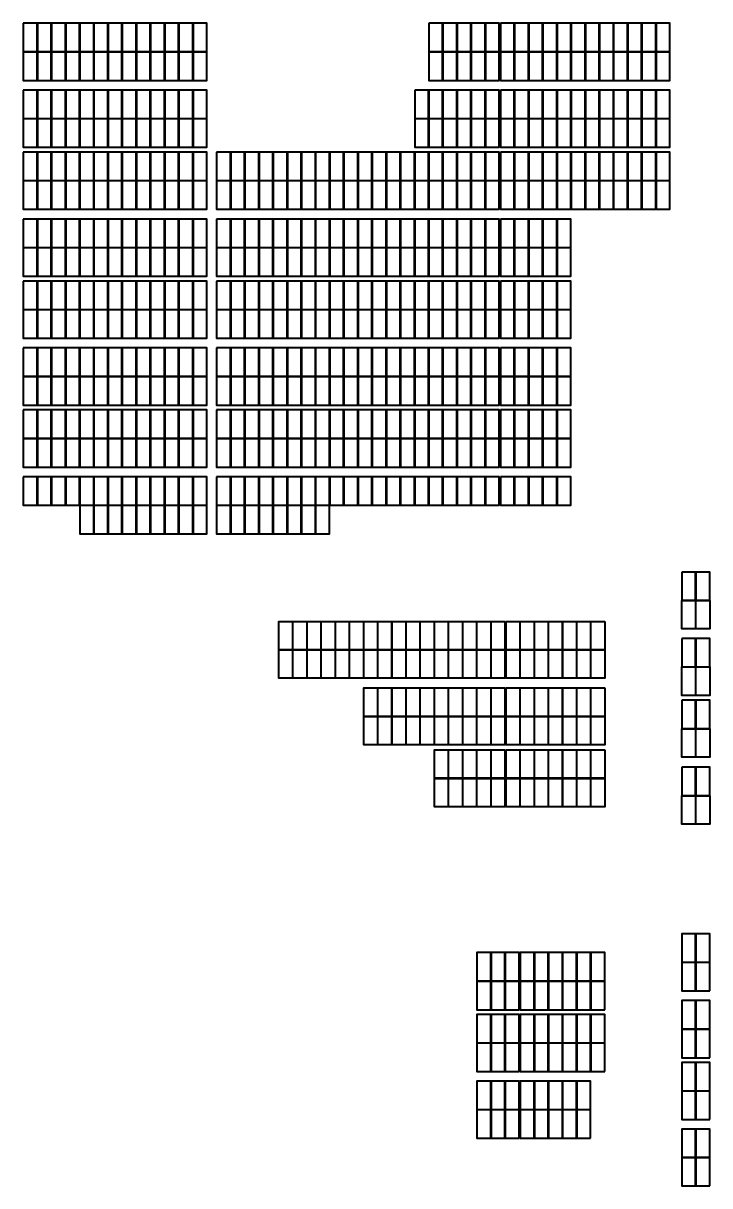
# Model space of a CAD drawing. Header units: millimetres. Extents: x 905 to 454098, y 508 to 244600.
# Drawn here: x 114204 to 170446, y 148399 to 243621 of the extents above; entities that cross this region are included whole.
import ezdxf

# ---------------------------------------------------------------- set-up
doc = ezdxf.new("R2010")
doc.units = ezdxf.units.MM
doc.layers.add('SOL-PV MODULES', color=5, linetype='Continuous', lineweight=40)

msp = doc.modelspace()

# ---------------------------------------------------------------- linework, layer by layer
at = {"layer": 'SOL-PV MODULES'}
for points in [[(114204, 243621), (114204, 241292), (115338, 241292), (115338, 243621)], [(115363, 243621), (115363, 241292), (116497, 241292), (116497, 243621)], [(116522, 243621), (116522, 241292), (117656, 241292), (117656, 243621)], [(117681, 243621), (117681, 241292), (118815, 241292), (118815, 243621)], [(118840, 243621), (118840, 241292), (119974, 241292), (119974, 243621)], [(119999, 243621), (119999, 241292), (121133, 241292), (121133, 243621)], [(121158, 243621), (121158, 241292), (122292, 241292), (122292, 243621)], [(122317, 243621), (122317, 241292), (123451, 241292), (123451, 243621)], [(123476, 243621), (123476, 241292), (124610, 241292), (124610, 243621)], [(124635, 243621), (124635, 241292), (125769, 241292), (125769, 243621)], [(125794, 243621), (125794, 241292), (126928, 241292), (126928, 243621)], [(126953, 243621), (126953, 241292), (128087, 241292), (128087, 243621)], [(128112, 243621), (128112, 241292), (129246, 241292), (129246, 243621)], [(147431, 243621), (147431, 241292), (148565, 241292), (148565, 243621)], [(148590, 243621), (148590, 241292), (149724, 241292), (149724, 243621)], [(149749, 243621), (149749, 241292), (150883, 241292), (150883, 243621)], [(150908, 243621), (150908, 241292), (152042, 241292), (152042, 243621)], [(152067, 243621), (152067, 241292), (153201, 241292), (153201, 243621)], [(153301, 243621), (153301, 241292), (154435, 241292), (154435, 243621)], [(154460, 243621), (154460, 241292), (155594, 241292), (155594, 243621)], [(155619, 243621), (155619, 241292), (156753, 241292), (156753, 243621)], [(156778, 243621), (156778, 241292), (157912, 241292), (157912, 243621)], [(157937, 243621), (157937, 241292), (159071, 241292), (159071, 243621)], [(159096, 243621), (159096, 241292), (160230, 241292), (160230, 243621)], [(160255, 243621), (160255, 241292), (161389, 241292), (161389, 243621)], [(161414, 243621), (161414, 241292), (162548, 241292), (162548, 243621)], [(162573, 243621), (162573, 241292), (163707, 241292), (163707, 243621)], [(163732, 243621), (163732, 241292), (164866, 241292), (164866, 243621)], [(164891, 243621), (164891, 241292), (166025, 241292), (166025, 243621)], [(166050, 243621), (166050, 241292), (167184, 241292), (167184, 243621)], [(114204, 241272), (114204, 238942), (115338, 238942), (115338, 241272)], [(115363, 241272), (115363, 238942), (116497, 238942), (116497, 241272)], [(116522, 241272), (116522, 238942), (117656, 238942), (117656, 241272)], [(117681, 241272), (117681, 238942), (118815, 238942), (118815, 241272)], [(118840, 241272), (118840, 238942), (119974, 238942), (119974, 241272)], [(119999, 241272), (119999, 238942), (121133, 238942), (121133, 241272)], [(121158, 241272), (121158, 238942), (122292, 238942), (122292, 241272)], [(122317, 241272), (122317, 238942), (123451, 238942), (123451, 241272)], [(123476, 241272), (123476, 238942), (124610, 238942), (124610, 241272)], [(124635, 241272), (124635, 238942), (125769, 238942), (125769, 241272)], [(125794, 241272), (125794, 238942), (126928, 238942), (126928, 241272)], [(126953, 241272), (126953, 238942), (128087, 238942), (128087, 241272)], [(128112, 241272), (128112, 238942), (129246, 238942), (129246, 241272)], [(147431, 241272), (147431, 238942), (148565, 238942), (148565, 241272)], [(148590, 241272), (148590, 238942), (149724, 238942), (149724, 241272)], [(149749, 241272), (149749, 238942), (150883, 238942), (150883, 241272)], [(150908, 241272), (150908, 238942), (152042, 238942), (152042, 241272)], [(152067, 241272), (152067, 238942), (153201, 238942), (153201, 241272)], [(153301, 241272), (153301, 238942), (154435, 238942), (154435, 241272)], [(154460, 241272), (154460, 238942), (155594, 238942), (155594, 241272)], [(155619, 241272), (155619, 238942), (156753, 238942), (156753, 241272)], [(156778, 241272), (156778, 238942), (157912, 238942), (157912, 241272)], [(157937, 241272), (157937, 238942), (159071, 238942), (159071, 241272)], [(159096, 241272), (159096, 238942), (160230, 238942), (160230, 241272)], [(160255, 241272), (160255, 238942), (161389, 238942), (161389, 241272)], [(161414, 241272), (161414, 238942), (162548, 238942), (162548, 241272)], [(162573, 241272), (162573, 238942), (163707, 238942), (163707, 241272)], [(163732, 241272), (163732, 238942), (164866, 238942), (164866, 241272)], [(164891, 241272), (164891, 238942), (166025, 238942), (166025, 241272)], [(166050, 241272), (166050, 238942), (167184, 238942), (167184, 241272)], [(114204, 238143), (114204, 235813), (115338, 235813), (115338, 238143)], [(115363, 238143), (115363, 235813), (116497, 235813), (116497, 238143)], [(116522, 238143), (116522, 235813), (117656, 235813), (117656, 238143)], [(117681, 238143), (117681, 235813), (118815, 235813), (118815, 238143)], [(118840, 238143), (118840, 235813), (119974, 235813), (119974, 238143)], [(119999, 238143), (119999, 235813), (121133, 235813), (121133, 238143)], [(121158, 238143), (121158, 235813), (122292, 235813), (122292, 238143)], [(122317, 238143), (122317, 235813), (123451, 235813), (123451, 238143)], [(123476, 238143), (123476, 235813), (124610, 235813), (124610, 238143)], [(124635, 238143), (124635, 235813), (125769, 235813), (125769, 238143)], [(125794, 238143), (125794, 235813), (126928, 235813), (126928, 238143)], [(126953, 238143), (126953, 235813), (128087, 235813), (128087, 238143)], [(128112, 238143), (128112, 235813), (129246, 235813), (129246, 238143)], [(146272, 238143), (146272, 235813), (147406, 235813), (147406, 238143)], [(147431, 238143), (147431, 235813), (148565, 235813), (148565, 238143)], [(148590, 238143), (148590, 235813), (149724, 235813), (149724, 238143)], [(149749, 238143), (149749, 235813), (150883, 235813), (150883, 238143)], [(150908, 238143), (150908, 235813), (152042, 235813), (152042, 238143)], [(152067, 238143), (152067, 235813), (153201, 235813), (153201, 238143)], [(153301, 238143), (153301, 235813), (154435, 235813), (154435, 238143)], [(154460, 238143), (154460, 235813), (155594, 235813), (155594, 238143)], [(155619, 238143), (155619, 235813), (156753, 235813), (156753, 238143)], [(156778, 238143), (156778, 235813), (157912, 235813), (157912, 238143)], [(157937, 238143), (157937, 235813), (159071, 235813), (159071, 238143)], [(159096, 238143), (159096, 235813), (160230, 235813), (160230, 238143)], [(160255, 238143), (160255, 235813), (161389, 235813), (161389, 238143)], [(161414, 238143), (161414, 235813), (162548, 235813), (162548, 238143)], [(162573, 238143), (162573, 235813), (163707, 235813), (163707, 238143)], [(163732, 238143), (163732, 235813), (164866, 235813), (164866, 238143)], [(164891, 238143), (164891, 235813), (166025, 235813), (166025, 238143)], [(166050, 238143), (166050, 235813), (167184, 235813), (167184, 238143)], [(114204, 235793), (114204, 233463), (115338, 233463), (115338, 235793)], [(115363, 235793), (115363, 233463), (116497, 233463), (116497, 235793)], [(116522, 235793), (116522, 233463), (117656, 233463), (117656, 235793)], [(117681, 235793), (117681, 233463), (118815, 233463), (118815, 235793)], [(118840, 235793), (118840, 233463), (119974, 233463), (119974, 235793)], [(119999, 235793), (119999, 233463), (121133, 233463), (121133, 235793)], [(121158, 235793), (121158, 233463), (122292, 233463), (122292, 235793)], [(122317, 235793), (122317, 233463), (123451, 233463), (123451, 235793)], [(123476, 235793), (123476, 233463), (124610, 233463), (124610, 235793)], [(124635, 235793), (124635, 233463), (125769, 233463), (125769, 235793)], [(125794, 235793), (125794, 233463), (126928, 233463), (126928, 235793)], [(126953, 235793), (126953, 233463), (128087, 233463), (128087, 235793)], [(128112, 235793), (128112, 233463), (129246, 233463), (129246, 235793)], [(146272, 235793), (146272, 233463), (147406, 233463), (147406, 235793)], [(147431, 235793), (147431, 233463), (148565, 233463), (148565, 235793)], [(148590, 235793), (148590, 233463), (149724, 233463), (149724, 235793)], [(149749, 235793), (149749, 233463), (150883, 233463), (150883, 235793)], [(150908, 235793), (150908, 233463), (152042, 233463), (152042, 235793)], [(152067, 235793), (152067, 233463), (153201, 233463), (153201, 235793)], [(153301, 235793), (153301, 233463), (154435, 233463), (154435, 235793)], [(154460, 235793), (154460, 233463), (155594, 233463), (155594, 235793)], [(155619, 235793), (155619, 233463), (156753, 233463), (156753, 235793)], [(156778, 235793), (156778, 233463), (157912, 233463), (157912, 235793)], [(157937, 235793), (157937, 233463), (159071, 233463), (159071, 235793)], [(159096, 235793), (159096, 233463), (160230, 233463), (160230, 235793)], [(160255, 235793), (160255, 233463), (161389, 233463), (161389, 235793)], [(161414, 235793), (161414, 233463), (162548, 233463), (162548, 235793)], [(162573, 235793), (162573, 233463), (163707, 233463), (163707, 235793)], [(163732, 235793), (163732, 233463), (164866, 233463), (164866, 235793)], [(164891, 235793), (164891, 233463), (166025, 233463), (166025, 235793)], [(166050, 235793), (166050, 233463), (167184, 233463), (167184, 235793)], [(114204, 233064), (114204, 230734), (115338, 230734), (115338, 233064)], [(115363, 233064), (115363, 230734), (116497, 230734), (116497, 233064)], [(116522, 233064), (116522, 230734), (117656, 230734), (117656, 233064)], [(117681, 233064), (117681, 230734), (118815, 230734), (118815, 233064)], [(118840, 233064), (118840, 230734), (119974, 230734), (119974, 233064)], [(119999, 233064), (119999, 230734), (121133, 230734), (121133, 233064)], [(121158, 233064), (121158, 230734), (122292, 230734), (122292, 233064)], [(122317, 233064), (122317, 230734), (123451, 230734), (123451, 233064)], [(123476, 233064), (123476, 230734), (124610, 230734), (124610, 233064)], [(124635, 233064), (124635, 230734), (125769, 230734), (125769, 233064)], [(125794, 233064), (125794, 230734), (126928, 230734), (126928, 233064)], [(126953, 233064), (126953, 230734), (128087, 230734), (128087, 233064)], [(128112, 233064), (128112, 230734), (129246, 230734), (129246, 233064)], [(130046, 233064), (130046, 230734), (131180, 230734), (131180, 233064)], [(131205, 233064), (131205, 230734), (132339, 230734), (132339, 233064)], [(132364, 233064), (132364, 230734), (133498, 230734), (133498, 233064)], [(133523, 233064), (133523, 230734), (134657, 230734), (134657, 233064)], [(134682, 233064), (134682, 230734), (135816, 230734), (135816, 233064)], [(135841, 233064), (135841, 230734), (136975, 230734), (136975, 233064)], [(137000, 233064), (137000, 230734), (138134, 230734), (138134, 233064)], [(138159, 233064), (138159, 230734), (139293, 230734), (139293, 233064)], [(139318, 233064), (139318, 230734), (140452, 230734), (140452, 233064)], [(140477, 233064), (140477, 230734), (141611, 230734), (141611, 233064)], [(141636, 233064), (141636, 230734), (142770, 230734), (142770, 233064)], [(142795, 233064), (142795, 230734), (143929, 230734), (143929, 233064)], [(143954, 233064), (143954, 230734), (145088, 230734), (145088, 233064)], [(145113, 233064), (145113, 230734), (146247, 230734), (146247, 233064)], [(146272, 233064), (146272, 230734), (147406, 230734), (147406, 233064)], [(147431, 233064), (147431, 230734), (148565, 230734), (148565, 233064)], [(148590, 233064), (148590, 230734), (149724, 230734), (149724, 233064)], [(149749, 233064), (149749, 230734), (150883, 230734), (150883, 233064)], [(150908, 233064), (150908, 230734), (152042, 230734), (152042, 233064)], [(152067, 233064), (152067, 230734), (153201, 230734), (153201, 233064)], [(153301, 233064), (153301, 230734), (154435, 230734), (154435, 233064)], [(154460, 233064), (154460, 230734), (155594, 230734), (155594, 233064)], [(155619, 233064), (155619, 230734), (156753, 230734), (156753, 233064)], [(156778, 233064), (156778, 230734), (157912, 230734), (157912, 233064)], [(157937, 233064), (157937, 230734), (159071, 230734), (159071, 233064)], [(159096, 233064), (159096, 230734), (160230, 230734), (160230, 233064)], [(160255, 233064), (160255, 230734), (161389, 230734), (161389, 233064)], [(161414, 233064), (161414, 230734), (162548, 230734), (162548, 233064)], [(162573, 233064), (162573, 230734), (163707, 230734), (163707, 233064)], [(163732, 233064), (163732, 230734), (164866, 230734), (164866, 233064)], [(164891, 233064), (164891, 230734), (166025, 230734), (166025, 233064)], [(166050, 233064), (166050, 230734), (167184, 230734), (167184, 233064)], [(114204, 230714), (114204, 228384), (115338, 228384), (115338, 230714)], [(115363, 230714), (115363, 228384), (116497, 228384), (116497, 230714)], [(116522, 230714), (116522, 228384), (117656, 228384), (117656, 230714)], [(117681, 230714), (117681, 228384), (118815, 228384), (118815, 230714)], [(118840, 230714), (118840, 228384), (119974, 228384), (119974, 230714)], [(119999, 230714), (119999, 228384), (121133, 228384), (121133, 230714)], [(121158, 230714), (121158, 228384), (122292, 228384), (122292, 230714)], [(122317, 230714), (122317, 228384), (123451, 228384), (123451, 230714)], [(123476, 230714), (123476, 228384), (124610, 228384), (124610, 230714)], [(124635, 230714), (124635, 228384), (125769, 228384), (125769, 230714)], [(125794, 230714), (125794, 228384), (126928, 228384), (126928, 230714)], [(126953, 230714), (126953, 228384), (128087, 228384), (128087, 230714)], [(128112, 230714), (128112, 228384), (129246, 228384), (129246, 230714)], [(130046, 230714), (130046, 228384), (131180, 228384), (131180, 230714)], [(131205, 230714), (131205, 228384), (132339, 228384), (132339, 230714)], [(132364, 230714), (132364, 228384), (133498, 228384), (133498, 230714)], [(133523, 230714), (133523, 228384), (134657, 228384), (134657, 230714)], [(134682, 230714), (134682, 228384), (135816, 228384), (135816, 230714)], [(135841, 230714), (135841, 228384), (136975, 228384), (136975, 230714)], [(137000, 230714), (137000, 228384), (138134, 228384), (138134, 230714)], [(138159, 230714), (138159, 228384), (139293, 228384), (139293, 230714)], [(139318, 230714), (139318, 228384), (140452, 228384), (140452, 230714)], [(140477, 230714), (140477, 228384), (141611, 228384), (141611, 230714)], [(141636, 230714), (141636, 228384), (142770, 228384), (142770, 230714)], [(142795, 230714), (142795, 228384), (143929, 228384), (143929, 230714)], [(143954, 230714), (143954, 228384), (145088, 228384), (145088, 230714)], [(145113, 230714), (145113, 228384), (146247, 228384), (146247, 230714)], [(146272, 230714), (146272, 228384), (147406, 228384), (147406, 230714)], [(147431, 230714), (147431, 228384), (148565, 228384), (148565, 230714)], [(148590, 230714), (148590, 228384), (149724, 228384), (149724, 230714)], [(149749, 230714), (149749, 228384), (150883, 228384), (150883, 230714)], [(150908, 230714), (150908, 228384), (152042, 228384), (152042, 230714)], [(152067, 230714), (152067, 228384), (153201, 228384), (153201, 230714)], [(153301, 230714), (153301, 228384), (154435, 228384), (154435, 230714)], [(154460, 230714), (154460, 228384), (155594, 228384), (155594, 230714)], [(155619, 230714), (155619, 228384), (156753, 228384), (156753, 230714)], [(156778, 230714), (156778, 228384), (157912, 228384), (157912, 230714)], [(157937, 230714), (157937, 228384), (159071, 228384), (159071, 230714)], [(159096, 230714), (159096, 228384), (160230, 228384), (160230, 230714)], [(160255, 230714), (160255, 228384), (161389, 228384), (161389, 230714)], [(161414, 230714), (161414, 228384), (162548, 228384), (162548, 230714)], [(162573, 230714), (162573, 228384), (163707, 228384), (163707, 230714)], [(163732, 230714), (163732, 228384), (164866, 228384), (164866, 230714)], [(164891, 230714), (164891, 228384), (166025, 228384), (166025, 230714)], [(166050, 230714), (166050, 228384), (167184, 228384), (167184, 230714)], [(114204, 227585), (114204, 225256), (115338, 225256), (115338, 227585)], [(115363, 227585), (115363, 225256), (116497, 225256), (116497, 227585)], [(116522, 227585), (116522, 225256), (117656, 225256), (117656, 227585)], [(117681, 227585), (117681, 225256), (118815, 225256), (118815, 227585)], [(118840, 227585), (118840, 225256), (119974, 225256), (119974, 227585)], [(119999, 227585), (119999, 225256), (121133, 225256), (121133, 227585)], [(121158, 227585), (121158, 225256), (122292, 225256), (122292, 227585)], [(122317, 227585), (122317, 225256), (123451, 225256), (123451, 227585)], [(123476, 227585), (123476, 225256), (124610, 225256), (124610, 227585)], [(124635, 227585), (124635, 225256), (125769, 225256), (125769, 227585)], [(125794, 227585), (125794, 225256), (126928, 225256), (126928, 227585)], [(126953, 227585), (126953, 225256), (128087, 225256), (128087, 227585)], [(128112, 227585), (128112, 225256), (129246, 225256), (129246, 227585)], [(130046, 227585), (130046, 225256), (131180, 225256), (131180, 227585)], [(131205, 227585), (131205, 225256), (132339, 225256), (132339, 227585)], [(132364, 227585), (132364, 225256), (133498, 225256), (133498, 227585)], [(133523, 227585), (133523, 225256), (134657, 225256), (134657, 227585)], [(134682, 227585), (134682, 225256), (135816, 225256), (135816, 227585)], [(135841, 227585), (135841, 225256), (136975, 225256), (136975, 227585)], [(137000, 227585), (137000, 225256), (138134, 225256), (138134, 227585)], [(138159, 227585), (138159, 225256), (139293, 225256), (139293, 227585)], [(139318, 227585), (139318, 225256), (140452, 225256), (140452, 227585)], [(140477, 227585), (140477, 225256), (141611, 225256), (141611, 227585)], [(141636, 227585), (141636, 225256), (142770, 225256), (142770, 227585)], [(142795, 227585), (142795, 225256), (143929, 225256), (143929, 227585)], [(143954, 227585), (143954, 225256), (145088, 225256), (145088, 227585)], [(145113, 227585), (145113, 225256), (146247, 225256), (146247, 227585)], [(146272, 227585), (146272, 225256), (147406, 225256), (147406, 227585)], [(147431, 227585), (147431, 225256), (148565, 225256), (148565, 227585)], [(148590, 227585), (148590, 225256), (149724, 225256), (149724, 227585)], [(149749, 227585), (149749, 225256), (150883, 225256), (150883, 227585)], [(150908, 227585), (150908, 225256), (152042, 225256), (152042, 227585)], [(152067, 227585), (152067, 225256), (153201, 225256), (153201, 227585)], [(153301, 227585), (153301, 225256), (154435, 225256), (154435, 227585)], [(154460, 227585), (154460, 225256), (155594, 225256), (155594, 227585)], [(155619, 227585), (155619, 225256), (156753, 225256), (156753, 227585)], [(156778, 227585), (156778, 225256), (157912, 225256), (157912, 227585)], [(157937, 227585), (157937, 225256), (159071, 225256), (159071, 227585)], [(114204, 225236), (114204, 222906), (115338, 222906), (115338, 225236)], [(115363, 225236), (115363, 222906), (116497, 222906), (116497, 225236)], [(116522, 225236), (116522, 222906), (117656, 222906), (117656, 225236)], [(117681, 225236), (117681, 222906), (118815, 222906), (118815, 225236)], [(118840, 225236), (118840, 222906), (119974, 222906), (119974, 225236)], [(119999, 225236), (119999, 222906), (121133, 222906), (121133, 225236)], [(121158, 225236), (121158, 222906), (122292, 222906), (122292, 225236)], [(122317, 225236), (122317, 222906), (123451, 222906), (123451, 225236)], [(123476, 225236), (123476, 222906), (124610, 222906), (124610, 225236)], [(124635, 225236), (124635, 222906), (125769, 222906), (125769, 225236)], [(125794, 225236), (125794, 222906), (126928, 222906), (126928, 225236)], [(126953, 225236), (126953, 222906), (128087, 222906), (128087, 225236)], [(128112, 225236), (128112, 222906), (129246, 222906), (129246, 225236)], [(130046, 225236), (130046, 222906), (131180, 222906), (131180, 225236)], [(131205, 225236), (131205, 222906), (132339, 222906), (132339, 225236)], [(132364, 225236), (132364, 222906), (133498, 222906), (133498, 225236)], [(133523, 225236), (133523, 222906), (134657, 222906), (134657, 225236)], [(134682, 225236), (134682, 222906), (135816, 222906), (135816, 225236)], [(135841, 225236), (135841, 222906), (136975, 222906), (136975, 225236)], [(137000, 225236), (137000, 222906), (138134, 222906), (138134, 225236)], [(138159, 225236), (138159, 222906), (139293, 222906), (139293, 225236)], [(139318, 225236), (139318, 222906), (140452, 222906), (140452, 225236)], [(140477, 225236), (140477, 222906), (141611, 222906), (141611, 225236)], [(141636, 225236), (141636, 222906), (142770, 222906), (142770, 225236)], [(142795, 225236), (142795, 222906), (143929, 222906), (143929, 225236)], [(143954, 225236), (143954, 222906), (145088, 222906), (145088, 225236)], [(145113, 225236), (145113, 222906), (146247, 222906), (146247, 225236)], [(146272, 225236), (146272, 222906), (147406, 222906), (147406, 225236)], [(147431, 225236), (147431, 222906), (148565, 222906), (148565, 225236)], [(148590, 225236), (148590, 222906), (149724, 222906), (149724, 225236)], [(149749, 225236), (149749, 222906), (150883, 222906), (150883, 225236)], [(150908, 225236), (150908, 222906), (152042, 222906), (152042, 225236)], [(152067, 225236), (152067, 222906), (153201, 222906), (153201, 225236)], [(153301, 225236), (153301, 222906), (154435, 222906), (154435, 225236)], [(154460, 225236), (154460, 222906), (155594, 222906), (155594, 225236)], [(155619, 225236), (155619, 222906), (156753, 222906), (156753, 225236)], [(156778, 225236), (156778, 222906), (157912, 222906), (157912, 225236)], [(157937, 225236), (157937, 222906), (159071, 222906), (159071, 225236)], [(114204, 222506), (114204, 220177), (115338, 220177), (115338, 222506)], [(115363, 222506), (115363, 220177), (116497, 220177), (116497, 222506)], [(116522, 222506), (116522, 220177), (117656, 220177), (117656, 222506)], [(117681, 222506), (117681, 220177), (118815, 220177), (118815, 222506)], [(118840, 222506), (118840, 220177), (119974, 220177), (119974, 222506)], [(119999, 222506), (119999, 220177), (121133, 220177), (121133, 222506)], [(121158, 222506), (121158, 220177), (122292, 220177), (122292, 222506)], [(122317, 222506), (122317, 220177), (123451, 220177), (123451, 222506)], [(123476, 222506), (123476, 220177), (124610, 220177), (124610, 222506)], [(124635, 222506), (124635, 220177), (125769, 220177), (125769, 222506)], [(125794, 222506), (125794, 220177), (126928, 220177), (126928, 222506)], [(126953, 222506), (126953, 220177), (128087, 220177), (128087, 222506)], [(128112, 222506), (128112, 220177), (129246, 220177), (129246, 222506)], [(130046, 222506), (130046, 220177), (131180, 220177), (131180, 222506)], [(131205, 222506), (131205, 220177), (132339, 220177), (132339, 222506)], [(132364, 222506), (132364, 220177), (133498, 220177), (133498, 222506)], [(133523, 222506), (133523, 220177), (134657, 220177), (134657, 222506)], [(134682, 222506), (134682, 220177), (135816, 220177), (135816, 222506)], [(135841, 222506), (135841, 220177), (136975, 220177), (136975, 222506)], [(137000, 222506), (137000, 220177), (138134, 220177), (138134, 222506)], [(138159, 222506), (138159, 220177), (139293, 220177), (139293, 222506)], [(139318, 222506), (139318, 220177), (140452, 220177), (140452, 222506)], [(140477, 222506), (140477, 220177), (141611, 220177), (141611, 222506)], [(141636, 222506), (141636, 220177), (142770, 220177), (142770, 222506)], [(142795, 222506), (142795, 220177), (143929, 220177), (143929, 222506)], [(143954, 222506), (143954, 220177), (145088, 220177), (145088, 222506)], [(145113, 222506), (145113, 220177), (146247, 220177), (146247, 222506)], [(146272, 222506), (146272, 220177), (147406, 220177), (147406, 222506)], [(147431, 222506), (147431, 220177), (148565, 220177), (148565, 222506)], [(148590, 222506), (148590, 220177), (149724, 220177), (149724, 222506)], [(149749, 222506), (149749, 220177), (150883, 220177), (150883, 222506)], [(150908, 222506), (150908, 220177), (152042, 220177), (152042, 222506)], [(152067, 222506), (152067, 220177), (153201, 220177), (153201, 222506)], [(153301, 222506), (153301, 220177), (154435, 220177), (154435, 222506)], [(154460, 222506), (154460, 220177), (155594, 220177), (155594, 222506)], [(155619, 222506), (155619, 220177), (156753, 220177), (156753, 222506)], [(156778, 222506), (156778, 220177), (157912, 220177), (157912, 222506)], [(157937, 222506), (157937, 220177), (159071, 220177), (159071, 222506)], [(114204, 220157), (114204, 217827), (115338, 217827), (115338, 220157)], [(115363, 220157), (115363, 217827), (116497, 217827), (116497, 220157)], [(116522, 220157), (116522, 217827), (117656, 217827), (117656, 220157)], [(117681, 220157), (117681, 217827), (118815, 217827), (118815, 220157)], [(118840, 220157), (118840, 217827), (119974, 217827), (119974, 220157)], [(119999, 220157), (119999, 217827), (121133, 217827), (121133, 220157)], [(121158, 220157), (121158, 217827), (122292, 217827), (122292, 220157)], [(122317, 220157), (122317, 217827), (123451, 217827), (123451, 220157)], [(123476, 220157), (123476, 217827), (124610, 217827), (124610, 220157)], [(124635, 220157), (124635, 217827), (125769, 217827), (125769, 220157)], [(125794, 220157), (125794, 217827), (126928, 217827), (126928, 220157)], [(126953, 220157), (126953, 217827), (128087, 217827), (128087, 220157)], [(128112, 220157), (128112, 217827), (129246, 217827), (129246, 220157)], [(130046, 220157), (130046, 217827), (131180, 217827), (131180, 220157)], [(131205, 220157), (131205, 217827), (132339, 217827), (132339, 220157)], [(132364, 220157), (132364, 217827), (133498, 217827), (133498, 220157)], [(133523, 220157), (133523, 217827), (134657, 217827), (134657, 220157)], [(134682, 220157), (134682, 217827), (135816, 217827), (135816, 220157)], [(135841, 220157), (135841, 217827), (136975, 217827), (136975, 220157)], [(137000, 220157), (137000, 217827), (138134, 217827), (138134, 220157)], [(138159, 220157), (138159, 217827), (139293, 217827), (139293, 220157)], [(139318, 220157), (139318, 217827), (140452, 217827), (140452, 220157)], [(140477, 220157), (140477, 217827), (141611, 217827), (141611, 220157)], [(141636, 220157), (141636, 217827), (142770, 217827), (142770, 220157)], [(142795, 220157), (142795, 217827), (143929, 217827), (143929, 220157)], [(143954, 220157), (143954, 217827), (145088, 217827), (145088, 220157)], [(145113, 220157), (145113, 217827), (146247, 217827), (146247, 220157)], [(146272, 220157), (146272, 217827), (147406, 217827), (147406, 220157)], [(147431, 220157), (147431, 217827), (148565, 217827), (148565, 220157)], [(148590, 220157), (148590, 217827), (149724, 217827), (149724, 220157)], [(149749, 220157), (149749, 217827), (150883, 217827), (150883, 220157)], [(150908, 220157), (150908, 217827), (152042, 217827), (152042, 220157)], [(152067, 220157), (152067, 217827), (153201, 217827), (153201, 220157)], [(153301, 220157), (153301, 217827), (154435, 217827), (154435, 220157)], [(154460, 220157), (154460, 217827), (155594, 217827), (155594, 220157)], [(155619, 220157), (155619, 217827), (156753, 217827), (156753, 220157)], [(156778, 220157), (156778, 217827), (157912, 217827), (157912, 220157)], [(157937, 220157), (157937, 217827), (159071, 217827), (159071, 220157)], [(114204, 217028), (114204, 214698), (115338, 214698), (115338, 217028)], [(115363, 217028), (115363, 214698), (116497, 214698), (116497, 217028)], [(116522, 217028), (116522, 214698), (117656, 214698), (117656, 217028)], [(117681, 217028), (117681, 214698), (118815, 214698), (118815, 217028)], [(118840, 217028), (118840, 214698), (119974, 214698), (119974, 217028)], [(119999, 217028), (119999, 214698), (121133, 214698), (121133, 217028)], [(121158, 217028), (121158, 214698), (122292, 214698), (122292, 217028)], [(122317, 217028), (122317, 214698), (123451, 214698), (123451, 217028)], [(123476, 217028), (123476, 214698), (124610, 214698), (124610, 217028)], [(124635, 217028), (124635, 214698), (125769, 214698), (125769, 217028)], [(125794, 217028), (125794, 214698), (126928, 214698), (126928, 217028)], [(126953, 217028), (126953, 214698), (128087, 214698), (128087, 217028)], [(128112, 217028), (128112, 214698), (129246, 214698), (129246, 217028)], [(130046, 217028), (130046, 214698), (131180, 214698), (131180, 217028)], [(131205, 217028), (131205, 214698), (132339, 214698), (132339, 217028)], [(132364, 217028), (132364, 214698), (133498, 214698), (133498, 217028)], [(133523, 217028), (133523, 214698), (134657, 214698), (134657, 217028)], [(134682, 217028), (134682, 214698), (135816, 214698), (135816, 217028)], [(135841, 217028), (135841, 214698), (136975, 214698), (136975, 217028)], [(137000, 217028), (137000, 214698), (138134, 214698), (138134, 217028)], [(138159, 217028), (138159, 214698), (139293, 214698), (139293, 217028)], [(139318, 217028), (139318, 214698), (140452, 214698), (140452, 217028)], [(140477, 217028), (140477, 214698), (141611, 214698), (141611, 217028)], [(141636, 217028), (141636, 214698), (142770, 214698), (142770, 217028)], [(142795, 217028), (142795, 214698), (143929, 214698), (143929, 217028)], [(143954, 217028), (143954, 214698), (145088, 214698), (145088, 217028)], [(145113, 217028), (145113, 214698), (146247, 214698), (146247, 217028)], [(146272, 217028), (146272, 214698), (147406, 214698), (147406, 217028)], [(147431, 217028), (147431, 214698), (148565, 214698), (148565, 217028)], [(148590, 217028), (148590, 214698), (149724, 214698), (149724, 217028)], [(149749, 217028), (149749, 214698), (150883, 214698), (150883, 217028)], [(150908, 217028), (150908, 214698), (152042, 214698), (152042, 217028)], [(152067, 217028), (152067, 214698), (153201, 214698), (153201, 217028)], [(153301, 217028), (153301, 214698), (154435, 214698), (154435, 217028)], [(154460, 217028), (154460, 214698), (155594, 214698), (155594, 217028)], [(155619, 217028), (155619, 214698), (156753, 214698), (156753, 217028)], [(156778, 217028), (156778, 214698), (157912, 214698), (157912, 217028)], [(157937, 217028), (157937, 214698), (159071, 214698), (159071, 217028)], [(114204, 214678), (114204, 212348), (115338, 212348), (115338, 214678)], [(115363, 214678), (115363, 212348), (116497, 212348), (116497, 214678)], [(116522, 214678), (116522, 212348), (117656, 212348), (117656, 214678)], [(117681, 214678), (117681, 212348), (118815, 212348), (118815, 214678)], [(118840, 214678), (118840, 212348), (119974, 212348), (119974, 214678)], [(119999, 214678), (119999, 212348), (121133, 212348), (121133, 214678)], [(121158, 214678), (121158, 212348), (122292, 212348), (122292, 214678)], [(122317, 214678), (122317, 212348), (123451, 212348), (123451, 214678)], [(123476, 214678), (123476, 212348), (124610, 212348), (124610, 214678)], [(124635, 214678), (124635, 212348), (125769, 212348), (125769, 214678)], [(125794, 214678), (125794, 212348), (126928, 212348), (126928, 214678)], [(126953, 214678), (126953, 212348), (128087, 212348), (128087, 214678)], [(128112, 214678), (128112, 212348), (129246, 212348), (129246, 214678)], [(130046, 214678), (130046, 212348), (131180, 212348), (131180, 214678)], [(131205, 214678), (131205, 212348), (132339, 212348), (132339, 214678)], [(132364, 214678), (132364, 212348), (133498, 212348), (133498, 214678)], [(133523, 214678), (133523, 212348), (134657, 212348), (134657, 214678)], [(134682, 214678), (134682, 212348), (135816, 212348), (135816, 214678)], [(135841, 214678), (135841, 212348), (136975, 212348), (136975, 214678)], [(137000, 214678), (137000, 212348), (138134, 212348), (138134, 214678)], [(138159, 214678), (138159, 212348), (139293, 212348), (139293, 214678)], [(139318, 214678), (139318, 212348), (140452, 212348), (140452, 214678)], [(140477, 214678), (140477, 212348), (141611, 212348), (141611, 214678)], [(141636, 214678), (141636, 212348), (142770, 212348), (142770, 214678)], [(142795, 214678), (142795, 212348), (143929, 212348), (143929, 214678)], [(143954, 214678), (143954, 212348), (145088, 212348), (145088, 214678)], [(145113, 214678), (145113, 212348), (146247, 212348), (146247, 214678)], [(146272, 214678), (146272, 212348), (147406, 212348), (147406, 214678)], [(147431, 214678), (147431, 212348), (148565, 212348), (148565, 214678)], [(148590, 214678), (148590, 212348), (149724, 212348), (149724, 214678)], [(149749, 214678), (149749, 212348), (150883, 212348), (150883, 214678)], [(150908, 214678), (150908, 212348), (152042, 212348), (152042, 214678)], [(152067, 214678), (152067, 212348), (153201, 212348), (153201, 214678)], [(153301, 214678), (153301, 212348), (154435, 212348), (154435, 214678)], [(154460, 214678), (154460, 212348), (155594, 212348), (155594, 214678)], [(155619, 214678), (155619, 212348), (156753, 212348), (156753, 214678)], [(156778, 214678), (156778, 212348), (157912, 212348), (157912, 214678)], [(157937, 214678), (157937, 212348), (159071, 212348), (159071, 214678)], [(114204, 211949), (114204, 209619), (115338, 209619), (115338, 211949)], [(115363, 211949), (115363, 209619), (116497, 209619), (116497, 211949)], [(116522, 211949), (116522, 209619), (117656, 209619), (117656, 211949)], [(117681, 211949), (117681, 209619), (118815, 209619), (118815, 211949)], [(118840, 211949), (118840, 209619), (119974, 209619), (119974, 211949)], [(119999, 211949), (119999, 209619), (121133, 209619), (121133, 211949)], [(121158, 211949), (121158, 209619), (122292, 209619), (122292, 211949)], [(122317, 211949), (122317, 209619), (123451, 209619), (123451, 211949)], [(123476, 211949), (123476, 209619), (124610, 209619), (124610, 211949)], [(124635, 211949), (124635, 209619), (125769, 209619), (125769, 211949)], [(125794, 211949), (125794, 209619), (126928, 209619), (126928, 211949)], [(126953, 211949), (126953, 209619), (128087, 209619), (128087, 211949)], [(128112, 211949), (128112, 209619), (129246, 209619), (129246, 211949)], [(130046, 211949), (130046, 209619), (131180, 209619), (131180, 211949)], [(131205, 211949), (131205, 209619), (132339, 209619), (132339, 211949)], [(132364, 211949), (132364, 209619), (133498, 209619), (133498, 211949)], [(133523, 211949), (133523, 209619), (134657, 209619), (134657, 211949)], [(134682, 211949), (134682, 209619), (135816, 209619), (135816, 211949)], [(135841, 211949), (135841, 209619), (136975, 209619), (136975, 211949)], [(137000, 211949), (137000, 209619), (138134, 209619), (138134, 211949)], [(138159, 211949), (138159, 209619), (139293, 209619), (139293, 211949)], [(139318, 211949), (139318, 209619), (140452, 209619), (140452, 211949)], [(140477, 211949), (140477, 209619), (141611, 209619), (141611, 211949)], [(141636, 211949), (141636, 209619), (142770, 209619), (142770, 211949)], [(142795, 211949), (142795, 209619), (143929, 209619), (143929, 211949)], [(143954, 211949), (143954, 209619), (145088, 209619), (145088, 211949)], [(145113, 211949), (145113, 209619), (146247, 209619), (146247, 211949)], [(146272, 211949), (146272, 209619), (147406, 209619), (147406, 211949)], [(147431, 211949), (147431, 209619), (148565, 209619), (148565, 211949)], [(148590, 211949), (148590, 209619), (149724, 209619), (149724, 211949)], [(149749, 211949), (149749, 209619), (150883, 209619), (150883, 211949)], [(150908, 211949), (150908, 209619), (152042, 209619), (152042, 211949)], [(152067, 211949), (152067, 209619), (153201, 209619), (153201, 211949)], [(153301, 211949), (153301, 209619), (154435, 209619), (154435, 211949)], [(154460, 211949), (154460, 209619), (155594, 209619), (155594, 211949)], [(155619, 211949), (155619, 209619), (156753, 209619), (156753, 211949)], [(156778, 211949), (156778, 209619), (157912, 209619), (157912, 211949)], [(157937, 211949), (157937, 209619), (159071, 209619), (159071, 211949)], [(114204, 209599), (114204, 207269), (115338, 207269), (115338, 209599)], [(115363, 209599), (115363, 207269), (116497, 207269), (116497, 209599)], [(116522, 209599), (116522, 207269), (117656, 207269), (117656, 209599)], [(117681, 209599), (117681, 207269), (118815, 207269), (118815, 209599)], [(118840, 209599), (118840, 207269), (119974, 207269), (119974, 209599)], [(119999, 209599), (119999, 207269), (121133, 207269), (121133, 209599)], [(121158, 209599), (121158, 207269), (122292, 207269), (122292, 209599)], [(122317, 209599), (122317, 207269), (123451, 207269), (123451, 209599)], [(123476, 209599), (123476, 207269), (124610, 207269), (124610, 209599)], [(124635, 209599), (124635, 207269), (125769, 207269), (125769, 209599)], [(125794, 209599), (125794, 207269), (126928, 207269), (126928, 209599)], [(126953, 209599), (126953, 207269), (128087, 207269), (128087, 209599)], [(128112, 209599), (128112, 207269), (129246, 207269), (129246, 209599)], [(130046, 209599), (130046, 207269), (131180, 207269), (131180, 209599)], [(131205, 209599), (131205, 207269), (132339, 207269), (132339, 209599)], [(132364, 209599), (132364, 207269), (133498, 207269), (133498, 209599)], [(133523, 209599), (133523, 207269), (134657, 207269), (134657, 209599)], [(134682, 209599), (134682, 207269), (135816, 207269), (135816, 209599)], [(135841, 209599), (135841, 207269), (136975, 207269), (136975, 209599)], [(137000, 209599), (137000, 207269), (138134, 207269), (138134, 209599)], [(138159, 209599), (138159, 207269), (139293, 207269), (139293, 209599)], [(139318, 209599), (139318, 207269), (140452, 207269), (140452, 209599)], [(140477, 209599), (140477, 207269), (141611, 207269), (141611, 209599)], [(141636, 209599), (141636, 207269), (142770, 207269), (142770, 209599)], [(142795, 209599), (142795, 207269), (143929, 207269), (143929, 209599)], [(143954, 209599), (143954, 207269), (145088, 207269), (145088, 209599)], [(145113, 209599), (145113, 207269), (146247, 207269), (146247, 209599)], [(146272, 209599), (146272, 207269), (147406, 207269), (147406, 209599)], [(147431, 209599), (147431, 207269), (148565, 207269), (148565, 209599)], [(148590, 209599), (148590, 207269), (149724, 207269), (149724, 209599)], [(149749, 209599), (149749, 207269), (150883, 207269), (150883, 209599)], [(150908, 209599), (150908, 207269), (152042, 207269), (152042, 209599)], [(152067, 209599), (152067, 207269), (153201, 207269), (153201, 209599)], [(153301, 209599), (153301, 207269), (154435, 207269), (154435, 209599)], [(154460, 209599), (154460, 207269), (155594, 207269), (155594, 209599)], [(155619, 209599), (155619, 207269), (156753, 207269), (156753, 209599)], [(156778, 209599), (156778, 207269), (157912, 207269), (157912, 209599)], [(157937, 209599), (157937, 207269), (159071, 207269), (159071, 209599)], [(114204, 206470), (114204, 204141), (115338, 204141), (115338, 206470)], [(115363, 206470), (115363, 204141), (116497, 204141), (116497, 206470)], [(116522, 206470), (116522, 204141), (117656, 204141), (117656, 206470)], [(117681, 206470), (117681, 204141), (118815, 204141), (118815, 206470)], [(118840, 206470), (118840, 204141), (119974, 204141), (119974, 206470)], [(119999, 206470), (119999, 204141), (121133, 204141), (121133, 206470)], [(121158, 206470), (121158, 204141), (122292, 204141), (122292, 206470)], [(122317, 206470), (122317, 204141), (123451, 204141), (123451, 206470)], [(123476, 206470), (123476, 204141), (124610, 204141), (124610, 206470)], [(124635, 206470), (124635, 204141), (125769, 204141), (125769, 206470)], [(125794, 206470), (125794, 204141), (126928, 204141), (126928, 206470)], [(126953, 206470), (126953, 204141), (128087, 204141), (128087, 206470)], [(128112, 206470), (128112, 204141), (129246, 204141), (129246, 206470)], [(130046, 206470), (130046, 204141), (131180, 204141), (131180, 206470)], [(131205, 206470), (131205, 204141), (132339, 204141), (132339, 206470)], [(132364, 206470), (132364, 204141), (133498, 204141), (133498, 206470)], [(133523, 206470), (133523, 204141), (134657, 204141), (134657, 206470)], [(134682, 206470), (134682, 204141), (135816, 204141), (135816, 206470)], [(135841, 206470), (135841, 204141), (136975, 204141), (136975, 206470)], [(137000, 206470), (137000, 204141), (138134, 204141), (138134, 206470)], [(138159, 206470), (138159, 204141), (139293, 204141), (139293, 206470)], [(139318, 206470), (139318, 204141), (140452, 204141), (140452, 206470)], [(140477, 206470), (140477, 204141), (141611, 204141), (141611, 206470)], [(141636, 206470), (141636, 204141), (142770, 204141), (142770, 206470)], [(142795, 206470), (142795, 204141), (143929, 204141), (143929, 206470)], [(143954, 206470), (143954, 204141), (145088, 204141), (145088, 206470)], [(145113, 206470), (145113, 204141), (146247, 204141), (146247, 206470)], [(146272, 206470), (146272, 204141), (147406, 204141), (147406, 206470)], [(147431, 206470), (147431, 204141), (148565, 204141), (148565, 206470)], [(148590, 206470), (148590, 204141), (149724, 204141), (149724, 206470)], [(149749, 206470), (149749, 204141), (150883, 204141), (150883, 206470)], [(150908, 206470), (150908, 204141), (152042, 204141), (152042, 206470)], [(152067, 206470), (152067, 204141), (153201, 204141), (153201, 206470)], [(153301, 206470), (153301, 204141), (154435, 204141), (154435, 206470)], [(154460, 206470), (154460, 204141), (155594, 204141), (155594, 206470)], [(155619, 206470), (155619, 204141), (156753, 204141), (156753, 206470)], [(156778, 206470), (156778, 204141), (157912, 204141), (157912, 206470)], [(157937, 206470), (157937, 204141), (159071, 204141), (159071, 206470)], [(118840, 204121), (118840, 201791), (119974, 201791), (119974, 204121)], [(119999, 204121), (119999, 201791), (121133, 201791), (121133, 204121)], [(121158, 204121), (121158, 201791), (122292, 201791), (122292, 204121)], [(122317, 204121), (122317, 201791), (123451, 201791), (123451, 204121)], [(123476, 204121), (123476, 201791), (124610, 201791), (124610, 204121)], [(124635, 204121), (124635, 201791), (125769, 201791), (125769, 204121)], [(125794, 204121), (125794, 201791), (126928, 201791), (126928, 204121)], [(126953, 204121), (126953, 201791), (128087, 201791), (128087, 204121)], [(128112, 204121), (128112, 201791), (129246, 201791), (129246, 204121)], [(130046, 204121), (130046, 201791), (131180, 201791), (131180, 204121)], [(131205, 204121), (131205, 201791), (132339, 201791), (132339, 204121)], [(132364, 204121), (132364, 201791), (133498, 201791), (133498, 204121)], [(133523, 204121), (133523, 201791), (134657, 201791), (134657, 204121)], [(134682, 204121), (134682, 201791), (135816, 201791), (135816, 204121)], [(135841, 204121), (135841, 201791), (136975, 201791), (136975, 204121)], [(137000, 204121), (137000, 201791), (138134, 201791), (138134, 204121)], [(138159, 204121), (138159, 201791), (139293, 201791), (139293, 204121)], [(136275, 194622), (136275, 192307), (135141, 192307), (135141, 194622)], [(137434, 194622), (137434, 192307), (136300, 192307), (136300, 194622)], [(138593, 194622), (138593, 192307), (137459, 192307), (137459, 194622)], [(139752, 194622), (139752, 192307), (138618, 192307), (138618, 194622)], [(140911, 194622), (140911, 192307), (139777, 192307), (139777, 194622)], [(142070, 194622), (142070, 192307), (140936, 192307), (140936, 194622)], [(143229, 194622), (143229, 192307), (142095, 192307), (142095, 194622)], [(144388, 194622), (144388, 192307), (143254, 192307), (143254, 194622)], [(145547, 194622), (145547, 192307), (144413, 192307), (144413, 194622)], [(146706, 194622), (146706, 192307), (145572, 192307), (145572, 194622)], [(147865, 194622), (147865, 192307), (146731, 192307), (146731, 194622)], [(149024, 194622), (149024, 192307), (147890, 192307), (147890, 194622)], [(150183, 194622), (150183, 192307), (149049, 192307), (149049, 194622)], [(151342, 194622), (151342, 192307), (150208, 192307), (150208, 194622)], [(152501, 194622), (152501, 192307), (151367, 192307), (151367, 194622)], [(153660, 194622), (153660, 192307), (152526, 192307), (152526, 194622)], [(154894, 194622), (154894, 192307), (153760, 192307), (153760, 194622)], [(156053, 194622), (156053, 192307), (154919, 192307), (154919, 194622)], [(157212, 194622), (157212, 192307), (156078, 192307), (156078, 194622)], [(158371, 194622), (158371, 192307), (157237, 192307), (157237, 194622)], [(159530, 194622), (159530, 192307), (158396, 192307), (158396, 194622)], [(160689, 194622), (160689, 192307), (159555, 192307), (159555, 194622)], [(161848, 194622), (161848, 192307), (160714, 192307), (160714, 194622)], [(136275, 192287), (136275, 189969), (135141, 189969), (135141, 192287)], [(137434, 192287), (137434, 189969), (136300, 189969), (136300, 192287)], [(138593, 192287), (138593, 189969), (137459, 189969), (137459, 192287)], [(139752, 192287), (139752, 189969), (138618, 189969), (138618, 192287)], [(140911, 192287), (140911, 189969), (139777, 189969), (139777, 192287)], [(142070, 192287), (142070, 189969), (140936, 189969), (140936, 192287)], [(143229, 192287), (143229, 189969), (142095, 189969), (142095, 192287)], [(144388, 192287), (144388, 189969), (143254, 189969), (143254, 192287)], [(145547, 192287), (145547, 189969), (144413, 189969), (144413, 192287)], [(146706, 192287), (146706, 189969), (145572, 189969), (145572, 192287)], [(147865, 192287), (147865, 189969), (146731, 189969), (146731, 192287)], [(149024, 192287), (149024, 189969), (147890, 189969), (147890, 192287)], [(150183, 192287), (150183, 189969), (149049, 189969), (149049, 192287)], [(151342, 192287), (151342, 189969), (150208, 189969), (150208, 192287)], [(152501, 192287), (152501, 189969), (151367, 189969), (151367, 192287)], [(153660, 192287), (153660, 189969), (152526, 189969), (152526, 192287)], [(154894, 192287), (154894, 189969), (153760, 189969), (153760, 192287)], [(156053, 192287), (156053, 189969), (154919, 189969), (154919, 192287)], [(157212, 192287), (157212, 189969), (156078, 189969), (156078, 192287)], [(158371, 192287), (158371, 189969), (157237, 189969), (157237, 192287)], [(159530, 192287), (159530, 189969), (158396, 189969), (158396, 192287)], [(160689, 192287), (160689, 189969), (159555, 189969), (159555, 192287)], [(161848, 192287), (161848, 189969), (160714, 189969), (160714, 192287)], [(169287, 166709), (169287, 169041), (168153, 169041), (168153, 166709)], [(170446, 166709), (170446, 169041), (169312, 169041), (169312, 166709)], [(169287, 164359), (169287, 166689), (168153, 166689), (168153, 164359)], [(170446, 164359), (170446, 166689), (169312, 166689), (169312, 164359)], [(169287, 161234), (169287, 163561), (168153, 163561), (168153, 161234)], [(170446, 161234), (170446, 163561), (169312, 163561), (169312, 161234)], [(169287, 158889), (169287, 161214), (168153, 161214), (168153, 158889)], [(170446, 158889), (170446, 161214), (169312, 161214), (169312, 158889)], [(169287, 156170), (169287, 158491), (168153, 158491), (168153, 156170)], [(170446, 156170), (170446, 158491), (169312, 158491), (169312, 156170)], [(152501, 154637), (152501, 156956), (151367, 156956), (151367, 154637)], [(153660, 154637), (153660, 156956), (152526, 156956), (152526, 154637)], [(154819, 154637), (154819, 156956), (153685, 156956), (153685, 154637)], [(156053, 154637), (156053, 156956), (154919, 156956), (154919, 154637)], [(157212, 154637), (157212, 156956), (156078, 156956), (156078, 154637)], [(158371, 154637), (158371, 156956), (157237, 156956), (157237, 154637)], [(159530, 154637), (159530, 156956), (158396, 156956), (158396, 154637)], [(160689, 154637), (160689, 156956), (159555, 156956), (159555, 154637)], [(169287, 153832), (169287, 156150), (168153, 156150), (168153, 153832)], [(170446, 153832), (170446, 156150), (169312, 156150), (169312, 153832)], [(152501, 152303), (152501, 154617), (151367, 154617), (151367, 152303)], [(153660, 152303), (153660, 154617), (152526, 154617), (152526, 152303)], [(154819, 152303), (154819, 154617), (153685, 154617), (153685, 152303)], [(156053, 152303), (156053, 154617), (154919, 154617), (154919, 152303)], [(157212, 152303), (157212, 154617), (156078, 154617), (156078, 152303)], [(158371, 152303), (158371, 154617), (157237, 154617), (157237, 152303)], [(159530, 152303), (159530, 154617), (158396, 154617), (158396, 152303)], [(160689, 152303), (160689, 154617), (159555, 154617), (159555, 152303)], [(169287, 150727), (169287, 153039), (168153, 153039), (168153, 150727)], [(170446, 150727), (170446, 153039), (169312, 153039), (169312, 150727)], [(169287, 148399), (169287, 150707), (168153, 150707), (168153, 148399)], [(170446, 148399), (170446, 150707), (169312, 150707), (169312, 148399)]]:
    msp.add_lwpolyline(points, close=True, dxfattribs=at)
at = {"layer": 'SOL-PV MODULES', "color": 5}
for points in [[(168153, 198668), (168153, 196359), (169287, 196359), (169287, 198668)], [(169312, 198668), (169312, 196359), (170446, 196359), (170446, 198668)], [(169287, 196339), (169287, 194025), (168153, 194025), (168153, 196339)], [(170446, 196339), (170446, 194025), (169312, 194025), (169312, 196339)], [(168153, 193230), (168153, 190911), (169287, 190911), (169287, 193230)], [(169312, 193230), (169312, 190911), (170446, 190911), (170446, 193230)], [(169287, 190891), (169287, 188569), (168153, 188569), (168153, 190891)], [(170446, 190891), (170446, 188569), (169312, 188569), (169312, 190891)], [(143229, 189173), (143229, 186850), (142095, 186850), (142095, 189173)], [(144388, 189173), (144388, 186850), (143254, 186850), (143254, 189173)], [(145547, 189173), (145547, 186850), (144413, 186850), (144413, 189173)], [(146706, 189173), (146706, 186850), (145572, 186850), (145572, 189173)], [(147865, 189173), (147865, 186850), (146731, 186850), (146731, 189173)], [(149024, 189173), (149024, 186850), (147890, 186850), (147890, 189173)], [(150183, 189173), (150183, 186850), (149049, 186850), (149049, 189173)], [(151342, 189173), (151342, 186850), (150208, 186850), (150208, 189173)], [(152501, 189173), (152501, 186850), (151367, 186850), (151367, 189173)], [(153660, 189173), (153660, 186850), (152526, 186850), (152526, 189173)], [(154894, 189173), (154894, 186850), (153760, 186850), (153760, 189173)], [(156053, 189173), (156053, 186850), (154919, 186850), (154919, 189173)], [(157212, 189173), (157212, 186850), (156078, 186850), (156078, 189173)], [(158371, 189173), (158371, 186850), (157237, 186850), (157237, 189173)], [(159530, 189173), (159530, 186850), (158396, 186850), (158396, 189173)], [(160689, 189173), (160689, 186850), (159555, 186850), (159555, 189173)], [(161848, 189173), (161848, 186850), (160714, 186850), (160714, 189173)], [(168153, 188170), (168153, 185845), (169287, 185845), (169287, 188170)], [(169312, 188170), (169312, 185845), (170446, 185845), (170446, 188170)], [(143229, 186830), (143229, 184504), (142095, 184504), (142095, 186830)], [(144388, 186830), (144388, 184504), (143254, 184504), (143254, 186830)], [(145547, 186830), (145547, 184504), (144413, 184504), (144413, 186830)], [(146706, 186830), (146706, 184504), (145572, 184504), (145572, 186830)], [(147865, 186830), (147865, 184504), (146731, 184504), (146731, 186830)], [(149024, 186830), (149024, 184504), (147890, 184504), (147890, 186830)], [(150183, 186830), (150183, 184504), (149049, 184504), (149049, 186830)], [(151342, 186830), (151342, 184504), (150208, 184504), (150208, 186830)], [(152501, 186830), (152501, 184504), (151367, 184504), (151367, 186830)], [(153660, 186830), (153660, 184504), (152526, 184504), (152526, 186830)], [(154894, 186830), (154894, 184504), (153760, 184504), (153760, 186830)], [(156053, 186830), (156053, 184504), (154919, 184504), (154919, 186830)], [(157212, 186830), (157212, 184504), (156078, 184504), (156078, 186830)], [(158371, 186830), (158371, 184504), (157237, 184504), (157237, 186830)], [(159530, 186830), (159530, 184504), (158396, 184504), (158396, 186830)], [(160689, 186830), (160689, 184504), (159555, 184504), (159555, 186830)], [(161848, 186830), (161848, 184504), (160714, 184504), (160714, 186830)], [(169287, 185825), (169287, 183496), (168153, 183496), (168153, 185825)], [(170446, 185825), (170446, 183496), (169312, 183496), (169312, 185825)], [(149024, 184104), (149024, 181776), (147890, 181776), (147890, 184104)], [(150183, 184104), (150183, 181776), (149049, 181776), (149049, 184104)], [(151342, 184104), (151342, 181776), (150208, 181776), (150208, 184104)], [(152501, 184104), (152501, 181776), (151367, 181776), (151367, 184104)], [(153660, 184104), (153660, 181776), (152526, 181776), (152526, 184104)], [(154894, 184104), (154894, 181776), (153760, 181776), (153760, 184104)], [(156053, 184104), (156053, 181776), (154919, 181776), (154919, 184104)], [(157212, 184104), (157212, 181776), (156078, 181776), (156078, 184104)], [(158371, 184104), (158371, 181776), (157237, 181776), (157237, 184104)], [(159530, 184104), (159530, 181776), (158396, 181776), (158396, 184104)], [(160689, 184104), (160689, 181776), (159555, 181776), (159555, 184104)], [(161848, 184104), (161848, 181776), (160714, 181776), (160714, 184104)], [(168153, 182698), (168153, 180367), (169287, 180367), (169287, 182698)], [(169312, 182698), (169312, 180367), (170446, 180367), (170446, 182698)], [(149024, 181756), (149024, 179425), (147890, 179425), (147890, 181756)], [(150183, 181756), (150183, 179425), (149049, 179425), (149049, 181756)], [(151342, 181756), (151342, 179425), (150208, 179425), (150208, 181756)], [(152501, 181756), (152501, 179425), (151367, 179425), (151367, 181756)], [(153660, 181756), (153660, 179425), (152526, 179425), (152526, 181756)], [(154894, 181756), (154894, 179425), (153760, 179425), (153760, 181756)], [(156053, 181756), (156053, 179425), (154919, 179425), (154919, 181756)], [(157212, 181756), (157212, 179425), (156078, 179425), (156078, 181756)], [(158371, 181756), (158371, 179425), (157237, 179425), (157237, 181756)], [(159530, 181756), (159530, 179425), (158396, 179425), (158396, 181756)], [(160689, 181756), (160689, 179425), (159555, 179425), (159555, 181756)], [(161848, 181756), (161848, 179425), (160714, 179425), (160714, 181756)], [(169287, 180347), (169287, 178015), (168153, 178015), (168153, 180347)], [(170446, 180347), (170446, 178015), (169312, 178015), (169312, 180347)], [(152501, 165169), (152501, 167499), (151367, 167499), (151367, 165169)], [(153660, 165169), (153660, 167499), (152526, 167499), (152526, 165169)], [(154819, 165169), (154819, 167499), (153685, 167499), (153685, 165169)], [(156053, 165169), (156053, 167499), (154919, 167499), (154919, 165169)], [(157212, 165169), (157212, 167499), (156078, 167499), (156078, 165169)], [(158371, 165169), (158371, 167499), (157237, 167499), (157237, 165169)], [(159530, 165169), (159530, 167499), (158396, 167499), (158396, 165169)], [(160689, 165169), (160689, 167499), (159555, 167499), (159555, 165169)], [(161848, 165169), (161848, 167499), (160714, 167499), (160714, 165169)], [(152501, 162820), (152501, 165149), (151367, 165149), (151367, 162820)], [(153660, 162820), (153660, 165149), (152526, 165149), (152526, 162820)], [(154819, 162820), (154819, 165149), (153685, 165149), (153685, 162820)], [(156053, 162820), (156053, 165149), (154919, 165149), (154919, 162820)], [(157212, 162820), (157212, 165149), (156078, 165149), (156078, 162820)], [(158371, 162820), (158371, 165149), (157237, 165149), (157237, 162820)], [(159530, 162820), (159530, 165149), (158396, 165149), (158396, 162820)], [(160689, 162820), (160689, 165149), (159555, 165149), (159555, 162820)], [(161848, 162820), (161848, 165149), (160714, 165149), (160714, 162820)], [(152501, 160095), (152501, 162421), (151367, 162421), (151367, 160095)], [(153660, 160095), (153660, 162421), (152526, 162421), (152526, 160095)], [(154819, 160095), (154819, 162421), (153685, 162421), (153685, 160095)], [(156053, 160095), (156053, 162421), (154919, 162421), (154919, 160095)], [(157212, 160095), (157212, 162421), (156078, 162421), (156078, 160095)], [(158371, 160095), (158371, 162421), (157237, 162421), (157237, 160095)], [(159530, 160095), (159530, 162421), (158396, 162421), (158396, 160095)], [(160689, 160095), (160689, 162421), (159555, 162421), (159555, 160095)], [(161848, 160095), (161848, 162421), (160714, 162421), (160714, 160095)], [(152501, 157752), (152501, 160075), (151367, 160075), (151367, 157752)], [(153660, 157752), (153660, 160075), (152526, 160075), (152526, 157752)], [(154819, 157752), (154819, 160075), (153685, 160075), (153685, 157752)], [(156053, 157752), (156053, 160075), (154919, 160075), (154919, 157752)], [(157212, 157752), (157212, 160075), (156078, 160075), (156078, 157752)], [(158371, 157752), (158371, 160075), (157237, 160075), (157237, 157752)], [(159530, 157752), (159530, 160075), (158396, 160075), (158396, 157752)], [(160689, 157752), (160689, 160075), (159555, 160075), (159555, 157752)], [(161848, 157752), (161848, 160075), (160714, 160075), (160714, 157752)]]:
    msp.add_lwpolyline(points, close=True, dxfattribs=at)

doc.saveas('drawing.dxf')
